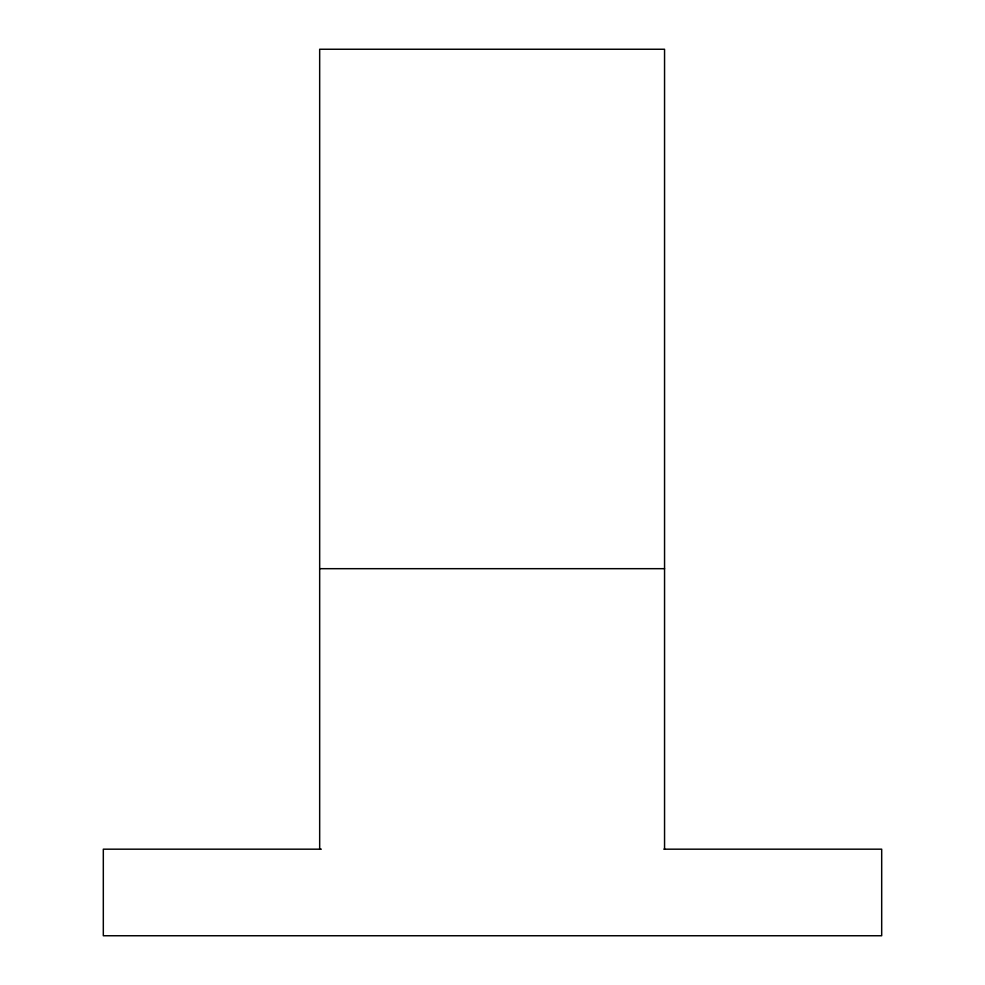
<?xml version="1.0" encoding="UTF-8"?>
<svg xmlns="http://www.w3.org/2000/svg" width="985" height="985" viewBox="0 0 985 985"><rect width="100%" height="100%" fill="white"/><g stroke="black" fill="none" stroke-linecap="round" stroke-linejoin="round"><path stroke-width="1.48" d="M319.669 568.69L664.555 568.677M321.344 849.181L103.314 849.181L103.314 935.75L881.686 935.75L881.686 849.181L663.865 849.181M664.555 849.181L664.555 49.25L319.669 49.25L319.669 849.181"/></g></svg>
